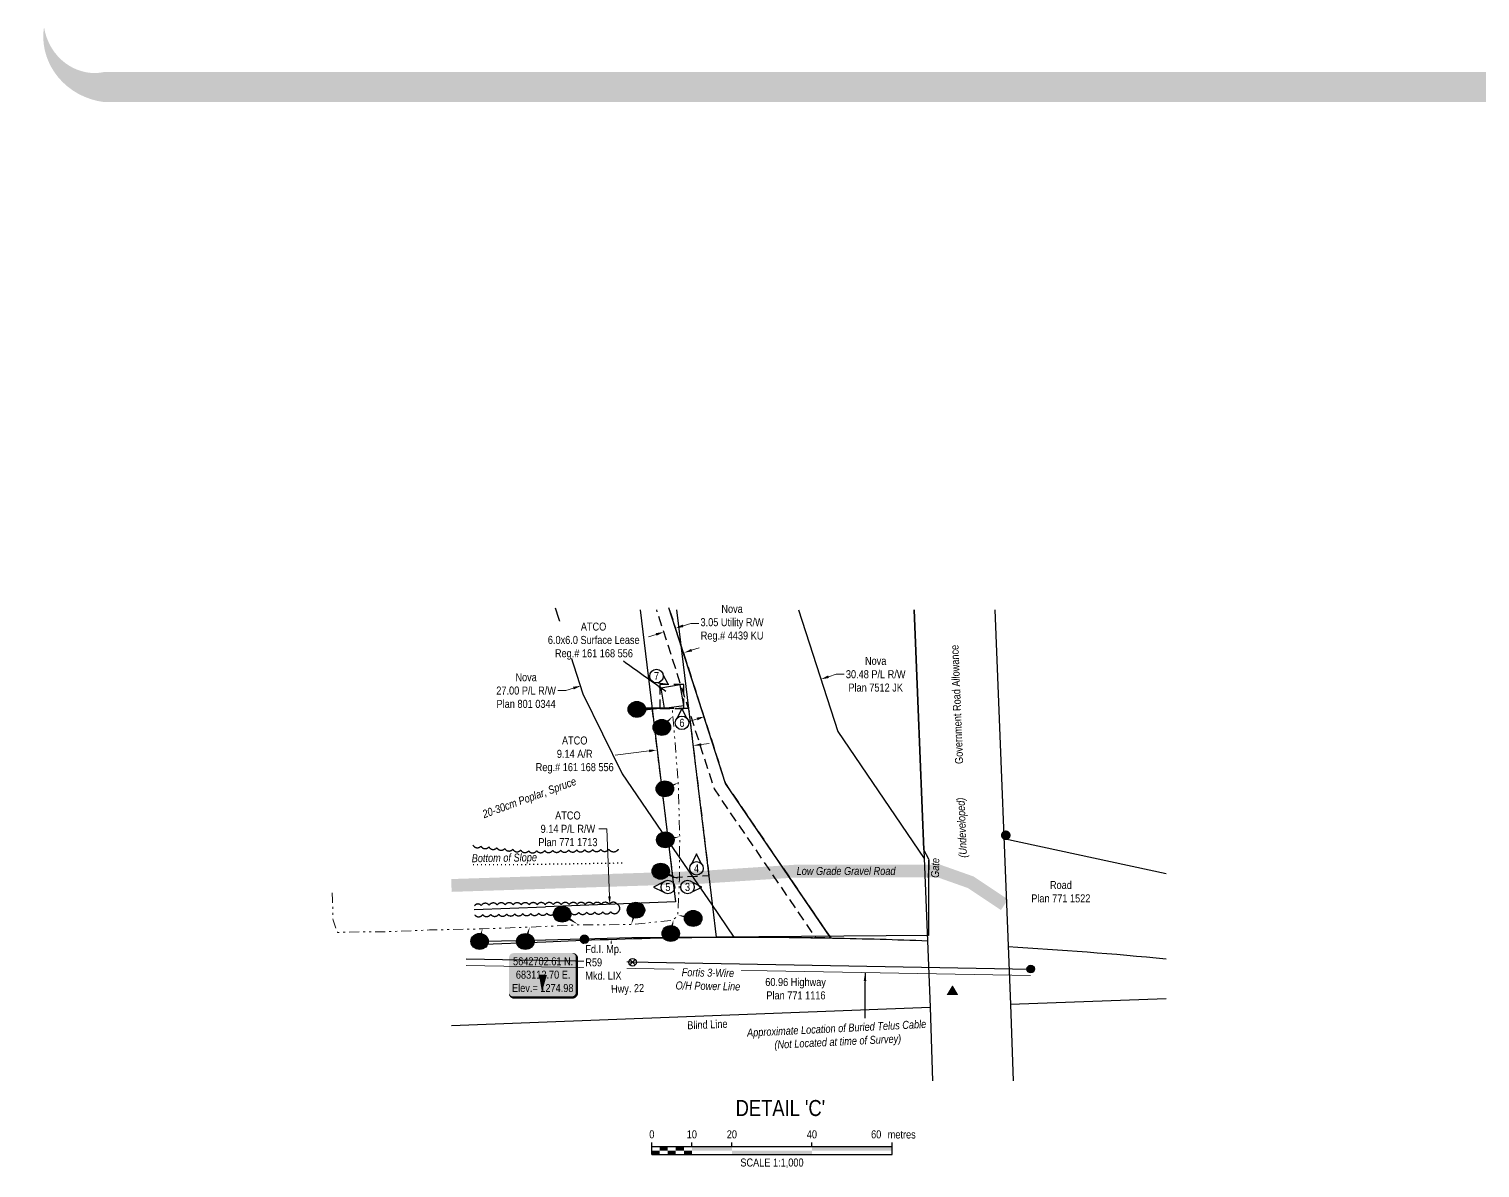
# Model space of a CAD drawing. Extents: x 677803 to 685700, y 5641086 to 5647221.
# Drawn here: x 677803 to 679616, y 5642593 to 5644017 of the extents above; entities that cross this region are included whole.
import ezdxf
from ezdxf.enums import TextEntityAlignment as Align

# ---------------------------------------------------------------- set-up
doc = ezdxf.new("R2010")
doc.units = 0
doc.header["$LTSCALE"] = 5
doc.header["$PDMODE"] = 3
doc.header["$PDSIZE"] = 5
for name, pattern in [('0', [1, 1, 0]), ('CENTERLINEX33', [6.5, 2.5, -1, 0.5, -1, 0.5, -1]), ('foc-FLOWLINE', [3.75, 2.5, -1.25]), ('foc-TOPO', [1, 0.2, -0.8])]:
    doc.linetypes.add(name, pattern=pattern)
doc.layers.get('Defpoints').update_dxf_attribs({"color": 9})
for name, color, linetype in [('AS-FENCE', 48, 'foc-FENCE'), ('AS-POWER', 104, 'foc-POWER'), ('AS-POWER-EXISTING-PP', 72, 'Continuous'), ('AS-POWER-OH-ATCO PIPELINES', 241, 'foc-OHPOWER'), ('AS-POWER-T', 104, 'Continuous'), ('AS-ROADS', 254, 'Continuous'), ('C-EZE', 13, 'foc-FLOWLINE'), ('CG-NOTES', 7, 'Continuous'), ('DETAIL-T', 7, 'Continuous'), ('F-EZE', 190, 'foc-FLOWLINE'), ('F-RW', 190, 'Continuous'), ('L-MON', 1, 'Continuous'), ('L-ROAD-T', 7, 'Continuous'), ('L-SEC', 7, 'Continuous'), ('L-SECLBL', 7, 'Continuous'), ('L-TITLEDB', 4, 'Continuous'), ('L-TITLEDB-T', 4, 'Continuous'), ('P-ELEVATION', 7, 'Continuous'), ('T-BUSH', 110, '0'), ('T-BUSH-T', 110, 'Continuous'), ('T-GENERAL', 48, 'foc-TOPO')]:
    doc.layers.add(name, color=color, linetype=linetype)
for name, color, linetype, lineweight in [('AS-GENERAL', 48, 'Continuous', 18), ('C-WS-T', 13, 'Continuous', 9), ('EXISTING PIPE (EXIST OR HP)', 240, 'CENTERLINEX33', 20), ('F-AR-T', 190, 'Continuous', 9), ('F-EZE-T', 190, 'Continuous', 9), ('F-RW-T', 190, 'Continuous', 9), ('T-TEXT', 48, 'Continuous', 18)]:
    doc.layers.add(name, color=color, linetype=linetype, lineweight=lineweight)
doc.layers.add('AS-TELUS-ATCO PIPELINES', color=7, linetype='foc-TEL', lineweight=9, true_color=0xff9c38)
doc.layers.add('DISCLAIMER', color=7, linetype='Continuous', plot=False)
doc.styles.add('80', font='ARIALN.TTF', dxfattribs={"height": 10})
doc.styles.add('80CG', font='ARIALN.TTF', dxfattribs={"height": 10})
doc.styles.add('80L', font='ARIALN.TTF', dxfattribs={"height": 10})
doc.styles.add('80LS', font='ARIALNI.TTF', dxfattribs={"height": 10})
doc.styles.add('foc-LtypeFont', font='ARIALN.TTF', dxfattribs={"height": 7.35})
doc.linetypes.add('foc-FENCE', pattern='A,10,-1,["X",foc-LtypeFont,S=0.2,R=0,X=-0.625,Y=-0.75],-1.24', length=12.24)
doc.linetypes.add('foc-OHPOWER', pattern='A,10,-1,["O/P",foc-LtypeFont,S=0.2,R=0,X=-0.5,Y=-0.75],-3.25', length=14.25)
doc.linetypes.add('foc-POWER', pattern='A,6,-1,["P",foc-LtypeFont,S=0.2,R=0,X=-0.625,Y=-0.75],-1.24,4', length=12.24)
doc.linetypes.add('foc-TEL', pattern='A,2,-1,["T",foc-LtypeFont,S=0.2,R=0,X=-0.425,Y=-0.75],-1.24,8', length=12.24)
doc.dimstyles.new('Compass 5 000', dxfattribs={"dimscale": 5, "dimtxt": 9, "dimasz": 2, "dimexe": 0.2, "dimexo": 0.0625, "dimgap": 0.5, "dimtad": 0, "dimtih": 1, "dimtoh": 1, "dimzin": 0, "dimdsep": 46, "dimtxsty": '80CG', "dimcen": 0.1, "dimse1": 1, "dimse2": 1, "dimclrd": 256, "dimclrt": 256, "dimaunit": 1, "dimadec": 4, "dimazin": 0, "dimtfac": 0.06, "dimtofl": 0, "dimtmove": 0, "dimatfit": 1, "dimfxl": 0.2, "dimtolj": 1, "dimtzin": 0, "dimlwd": -1, "dimarcsym": 0})

# ---------------------------------------------------------------- blocks, each defined once
blk = doc.blocks.new('Disclaimer_Legal')
at = {"layer": 'DISCLAIMER', "color": 254, "flags": 128}
blk.add_lwpolyline([(-3612.9, -1104.6, 37.5, 37.5, 0), (4096.1, -1104.6, 37.5, 37.5, 0.414214), (4171.1, -1029.6, 37.5, 37.5, 0), (4171.1, 2078.7, 37.5, 0, 0.414214), (4096.1, 2153.7, 0, 0, 0), (-3612.9, 2153.7, 0, 0, 0.414214), (-3687.9, 2078.7, 0, 0, 0), (-3687.9, -1029.6, 0, 37.5, 0.414214)], format="xyseb", close=True, dxfattribs=at)
blk = doc.blocks.new('TRIA')
blk.add_hatch(color=255).paths.add_polyline_path([(-0.04, 1.52), (-1.47, -0.87), (1.39, -0.87)])
blk = doc.blocks.new('TRIAA')
blk.add_blockref('TRIA', (0, 0))
blk = doc.blocks.new('TRIB')
at = {"color": 1}
blk.add_lwpolyline([(-1.12, -0.67), (-0.04, 1.13), (1.04, -0.67)], close=True, dxfattribs=at)
blk = doc.blocks.new('TRIBB')
blk.add_blockref('TRIB', (0, 0))
blk = doc.blocks.new('TRICC')
for name in ['TRIAA', 'TRIBB']:
    blk.add_blockref(name, (0, 0))
blk = doc.blocks.new('plspike')
blk.add_blockref('TRICC', (0, 0))
blk = doc.blocks.new('fdia')
at = {"color": 255, "const_width": 1}
blk.add_lwpolyline([(-0.5, 0, 1), (0.5, 0, 1)], format="xyb", close=True, dxfattribs=at)
blk = doc.blocks.new('Fdiaa')
blk.add_blockref('fdia', (0, 0))
blk = doc.blocks.new('fdib')
at = {"color": 1, "const_width": 1.6}
blk.add_lwpolyline([(-0.4, 0, 1), (0.4, 0, 1)], format="xyb", close=True, dxfattribs=at)
at = {"color": 1}
blk.add_circle((0, 0), 0.8, dxfattribs=at)
blk = doc.blocks.new('Fdibb')
blk.add_blockref('fdib', (0, 0))
blk = doc.blocks.new('fdicc')
for name in ['Fdibb', 'Fdiaa']:
    blk.add_blockref(name, (0, 0))
blk = doc.blocks.new('FDI')
blk.add_blockref('fdicc', (0, 0))
blk = doc.blocks.new('SP2')
at = {"layer": 'AS-POWER'}
for p, q in [((0.68, -0.68), (-0.68, 0.68)), ((-0.68, -0.68), (0.68, 0.68))]:
    blk.add_line(p, q, dxfattribs=at)
blk.add_circle((0, 0), 0.96, dxfattribs=at)
blk = doc.blocks.new('*U461')
h = blk.add_hatch(color=254)
edge = h.paths.add_edge_path()
edge.add_line((-36.5, -28.5), (36.5, -28.5))
edge.add_arc((36.5, -22.5), 6, 270, 360)
edge.add_line((42.5, -22.5), (42.5, 21))
edge.add_arc((36.5, 21), 6, 0, 90)
edge.add_line((36.5, 27), (-36.5, 27))
edge.add_arc((-36.5, 21), 6, 90, 180)
edge.add_line((-42.5, 21), (-42.5, -22.5))
edge.add_arc((-36.5, -22.5), 6, 180, 270)
at = {"color": 1, "flags": 128}
blk.add_lwpolyline([(-36.5, -28.5, 3, 3, 0), (36.5, -28.5, 3, 3, 0.414214), (42.5, -22.5, 3, 3, 0), (42.5, 21, 3, 0, 0.414214), (36.5, 27, 0, 0, 0), (-36.5, 27, 0, 0, 0.414214), (-42.5, 21, 0, 0, 0), (-42.5, -22.5, 0, 3, 0.414214)], format="xyseb", close=True, dxfattribs=at)
blk.add_lwpolyline([(-1.2, -21.7, 0, 10, 0), (0, 0, 5, 5, 0)], format="xyseb", dxfattribs=at)
at = {"color": 1, "style": '80'}
blk.add_attdef('ENTER_TEXT_001', (-36, -5), '', height=10, dxfattribs=at)
blk = doc.blocks.new('*U631')
at = {"layer": 'CG-NOTES', "color": 182}
blk.add_lwpolyline([(6, -6), (18, 0), (6, 6)], dxfattribs=at)
blk.add_circle((0, 0), 8.49, dxfattribs=at)
at = {"color": 182, "style": '80L'}
blk.add_attdef('#', text='', height=10, dxfattribs=at).set_placement((0, 0), align=Align.MIDDLE_CENTER)
blk = doc.blocks.new('*U632')
at = {"layer": 'CG-NOTES', "color": 182}
blk.add_lwpolyline([(6, 6), (0, 18), (-6, 6)], dxfattribs=at)
blk.add_circle((0, 0), 8.49, dxfattribs=at)
at = {"color": 182, "style": '80L'}
blk.add_attdef('#', text='', height=10, dxfattribs=at).set_placement((0, 0), align=Align.MIDDLE_CENTER)
blk = doc.blocks.new('*U483')
at = {"layer": 'CG-NOTES', "color": 182}
blk.add_lwpolyline([(-6, 6), (-18, 0), (-6, -6)], dxfattribs=at)
blk.add_circle((0, 0), 8.49, dxfattribs=at)
at = {"color": 182, "style": '80L'}
blk.add_attdef('#', text='', height=10, dxfattribs=at).set_placement((0, 0), align=Align.MIDDLE_CENTER)
blk = doc.blocks.new('*U484')
at = {"layer": 'CG-NOTES', "color": 182}
blk.add_lwpolyline([(1.5, -8.4), (14.7, -10.3), (8.4, 1.5)], dxfattribs=at)
blk.add_circle((0, 0), 8.49, dxfattribs=at)
at = {"color": 182, "style": '80L'}
blk.add_attdef('#', text='', height=10, dxfattribs=at).set_placement((0, 0), align=Align.MIDDLE_CENTER)
blk = doc.blocks.new('*D638')
at = {"layer": 'Defpoints', "color": 0, "transparency": 16777216}
for p in [(678587.8, 5643115.7), (678589, 5643106.2), (678634.3, 5643111.7)]:
    blk.add_point(p, dxfattribs=at)
at = {"layer": 'F-AR-T', "transparency": 16777216}
for p, q in [((678643.1, 5643122.4), (678653, 5643123.6)), ((678577.9, 5643114.5), (678535.5, 5643109.4))]:
    blk.add_line(p, q, dxfattribs=at)
for points in [[(678642.9, 5643124.1), (678643.3, 5643120.8), (678633.2, 5643121.2)], [(678577.7, 5643116.1), (678578.1, 5643112.8), (678587.8, 5643115.7)]]:
    blk.add_solid(points, dxfattribs=at)
at = {"layer": 'F-AR-T', "transparency": 16777216, "insert": (678485, 5643109.4), "char_height": 10, "attachment_point": 5, "style": '80CG'}
blk.add_mtext('\\A1;ATCO\\P9.14 A/R\\PReg.# 161 168 556', dxfattribs=at)
blk = doc.blocks.new('*D639')
at = {"layer": 'Defpoints', "color": 0, "transparency": 16777216}
for p in [(678610.8, 5643267.8), (678597.4, 5643259.9), (678611.9, 5643264.5)]:
    blk.add_point(p, dxfattribs=at)
at = {"layer": 'F-EZE-T', "transparency": 16777216}
for p, q in [((678620.4, 5643270.9), (678629.9, 5643273.9)), ((678629.9, 5643273.9), (678639.9, 5643273.9)), ((678586.8, 5643260.1), (678577.3, 5643257))]:
    blk.add_line(p, q, dxfattribs=at)
for points in [[(678619.8, 5643272.5), (678620.9, 5643269.3), (678610.8, 5643267.8)], [(678586.3, 5643261.7), (678587.4, 5643258.5), (678596.4, 5643263.1)]]:
    blk.add_solid(points, dxfattribs=at)
at = {"layer": 'F-EZE-T', "transparency": 16777216, "insert": (678681.6, 5643273.9), "char_height": 10, "attachment_point": 5, "style": '80CG'}
blk.add_mtext('\\A1;Nova \\P3.05 Utility R/W\\PReg.# 4439 KU', dxfattribs=at)
blk = doc.blocks.new('*D640')
at = {"layer": 'Defpoints', "color": 0, "transparency": 16777216}
for p in [(678612.2, 5643266.6), (678483.5, 5643225.3), (678492.9, 5643196)]:
    blk.add_point(p, dxfattribs=at)
at = {"layer": 'F-RW-T', "transparency": 16777216}
for p, q in [((678631.1, 5643240.4), (678640.6, 5643243.4)), ((678473.9, 5643189.9), (678463.9, 5643189.9)), ((678483.4, 5643193), (678473.9, 5643189.9))]:
    blk.add_line(p, q, dxfattribs=at)
for points in [[(678630.6, 5643242), (678631.6, 5643238.8), (678621.6, 5643237.3)], [(678482.9, 5643194.6), (678483.9, 5643191.4), (678492.9, 5643196)]]:
    blk.add_solid(points, dxfattribs=at)
at = {"layer": 'F-RW-T', "transparency": 16777216, "insert": (678424.3, 5643189.9), "char_height": 10, "attachment_point": 5, "style": '80CG'}
blk.add_mtext('\\A1;Nova\\P27.00 P/L R/W \\PPlan 801 0344', dxfattribs=at)
blk = doc.blocks.new('*D641')
at = {"layer": 'Defpoints', "color": 0, "transparency": 16777216}
for p in [(678528.8, 5642922.7), (678481.9, 5642920.9), (678483.6, 5642877.4)]:
    blk.add_point(p, dxfattribs=at)
at = {"layer": 'F-RW-T', "transparency": 16777216}
for p, q in [((678525.2, 5643017.1), (678515.2, 5643017.1)), ((678528.5, 5642932.7), (678525.2, 5643017.1)), ((678530.9, 5642869.2), (678531.3, 5642859.3))]:
    blk.add_line(p, q, dxfattribs=at)
for points in [[(678530.1, 5642932.8), (678526.8, 5642932.6), (678528.8, 5642922.7)], [(678532.6, 5642869.3), (678529.2, 5642869.2), (678530.5, 5642879.2)]]:
    blk.add_solid(points, dxfattribs=at)
at = {"layer": 'F-RW-T', "transparency": 16777216, "insert": (678476.5, 5643017.1), "char_height": 10, "attachment_point": 5, "style": '80CG'}
blk.add_mtext('\\A1;ATCO\\P9.14 P/L R/W^JPlan 771 1713', dxfattribs=at)
blk = doc.blocks.new('*D642')
at = {"layer": 'Defpoints', "color": 0, "transparency": 16777216}
for p in [(678792.5, 5643204.1), (678799.8, 5643181.6), (678654.7, 5643135)]:
    blk.add_point(p, dxfattribs=at)
at = {"layer": 'F-RW-T', "transparency": 16777216}
for p, q in [((678802, 5643207.2), (678811.6, 5643210.3)), ((678811.6, 5643210.3), (678821.6, 5643210.3)), ((678637.9, 5643154.5), (678628.4, 5643151.4))]:
    blk.add_line(p, q, dxfattribs=at)
for points in [[(678801.5, 5643208.8), (678802.6, 5643205.6), (678792.5, 5643204.1)], [(678637.4, 5643156.1), (678638.4, 5643152.9), (678647.4, 5643157.5)]]:
    blk.add_solid(points, dxfattribs=at)
at = {"layer": 'F-RW-T', "transparency": 16777216, "insert": (678861, 5643210.3), "char_height": 10, "attachment_point": 5, "style": '80CG'}
blk.add_mtext('\\A1;Nova\\P30.48 P/L R/W^JPlan 7512 JK', dxfattribs=at)
blk = doc.blocks.new('*U636')
at = {"layer": 'P-ELEVATION'}
h = blk.add_hatch(color=111, dxfattribs=at)
h.dxf.hatch_style = 1
edge = h.paths.add_edge_path()
edge.add_ellipse((0, 0), major_axis=(-10.9, 0), ratio=0.913794, start_angle=0, end_angle=360)
at = {"layer": 'P-ELEVATION', "color": 7, "flags": 128}
blk.add_lwpolyline([(0, 0, 5, 0, 0), (20.1, -13.1, 0, 0, 0)], format="xyseb", dxfattribs=at)
at = {"layer": 'P-ELEVATION', "color": 7}
blk.add_ellipse((0, 0), major_axis=(-10.9, 0), ratio=0.913794, dxfattribs=at)
at = {"layer": 'P-ELEVATION', "style": '80'}
blk.add_attdef('BEND', text='', height=10, dxfattribs=at).set_placement((0, 0), align=Align.MIDDLE_CENTER)
blk = doc.blocks.new('*U637')
at = {"layer": 'P-ELEVATION'}
h = blk.add_hatch(color=111, dxfattribs=at)
h.dxf.hatch_style = 1
edge = h.paths.add_edge_path()
edge.add_ellipse((0, 0), major_axis=(-10.9, 0), ratio=0.913794, start_angle=0, end_angle=360)
at = {"layer": 'P-ELEVATION', "color": 7, "flags": 128}
blk.add_lwpolyline([(0, 0, 5, 0, 0), (-5.9, -17.9, 0, 0, 0)], format="xyseb", dxfattribs=at)
at = {"layer": 'P-ELEVATION', "color": 7}
blk.add_ellipse((0, 0), major_axis=(-10.9, 0), ratio=0.913794, dxfattribs=at)
at = {"layer": 'P-ELEVATION', "style": '80'}
blk.add_attdef('BEND', text='', height=10, dxfattribs=at).set_placement((0, 0), align=Align.MIDDLE_CENTER)
blk = doc.blocks.new('*U620')
at = {"layer": 'P-ELEVATION'}
h = blk.add_hatch(color=111, dxfattribs=at)
h.dxf.hatch_style = 1
edge = h.paths.add_edge_path()
edge.add_ellipse((0, 0), major_axis=(-10.9, 0), ratio=0.913794, start_angle=0, end_angle=360)
at = {"layer": 'P-ELEVATION', "color": 7, "flags": 128}
blk.add_lwpolyline([(0, 0, 5, 0, 0), (3.3, 17.4, 0, 0, 0)], format="xyseb", dxfattribs=at)
at = {"layer": 'P-ELEVATION', "color": 7}
blk.add_ellipse((0, 0), major_axis=(-10.9, 0), ratio=0.913794, dxfattribs=at)
at = {"layer": 'P-ELEVATION', "style": '80'}
blk.add_attdef('BEND', text='', height=10, dxfattribs=at).set_placement((0, 0), align=Align.MIDDLE_CENTER)
blk = doc.blocks.new('*U621')
at = {"layer": 'P-ELEVATION'}
h = blk.add_hatch(color=111, dxfattribs=at)
h.dxf.hatch_style = 1
edge = h.paths.add_edge_path()
edge.add_ellipse((0, 0), major_axis=(-10.9, 0), ratio=0.913794, start_angle=0, end_angle=360)
at = {"layer": 'P-ELEVATION', "color": 7, "flags": 128}
blk.add_lwpolyline([(0, 0, 5, 0, 0), (-19.2, 4.1, 0, 0, 0)], format="xyseb", dxfattribs=at)
at = {"layer": 'P-ELEVATION', "color": 7}
blk.add_ellipse((0, 0), major_axis=(-10.9, 0), ratio=0.913794, dxfattribs=at)
at = {"layer": 'P-ELEVATION', "style": '80'}
blk.add_attdef('BEND', text='', height=10, dxfattribs=at).set_placement((0, 0), align=Align.MIDDLE_CENTER)
blk = doc.blocks.new('*U622')
at = {"layer": 'P-ELEVATION'}
h = blk.add_hatch(color=111, dxfattribs=at)
h.dxf.hatch_style = 1
edge = h.paths.add_edge_path()
edge.add_ellipse((0, 0), major_axis=(-10.9, 0), ratio=0.913794, start_angle=0, end_angle=360)
at = {"layer": 'P-ELEVATION', "color": 7, "flags": 128}
blk.add_lwpolyline([(0, 0, 5, 0, 0), (22.9, -10.1, 0, 0, 0)], format="xyseb", dxfattribs=at)
at = {"layer": 'P-ELEVATION', "color": 7}
blk.add_ellipse((0, 0), major_axis=(-10.9, 0), ratio=0.913794, dxfattribs=at)
at = {"layer": 'P-ELEVATION', "style": '80'}
blk.add_attdef('BEND', text='', height=10, dxfattribs=at).set_placement((0, 0), align=Align.MIDDLE_CENTER)
blk = doc.blocks.new('*U623')
at = {"layer": 'P-ELEVATION'}
h = blk.add_hatch(color=111, dxfattribs=at)
h.dxf.hatch_style = 1
edge = h.paths.add_edge_path()
edge.add_ellipse((0, 0), major_axis=(-10.9, 0), ratio=0.913794, start_angle=0, end_angle=360)
at = {"layer": 'P-ELEVATION', "color": 7, "flags": 128}
blk.add_lwpolyline([(0, 0, 5, 0, 0), (17.9, 4, 0, 0, 0)], format="xyseb", dxfattribs=at)
at = {"layer": 'P-ELEVATION', "color": 7}
blk.add_ellipse((0, 0), major_axis=(-10.9, 0), ratio=0.913794, dxfattribs=at)
at = {"layer": 'P-ELEVATION', "style": '80'}
blk.add_attdef('BEND', text='', height=10, dxfattribs=at).set_placement((0, 0), align=Align.MIDDLE_CENTER)
blk = doc.blocks.new('*U624')
at = {"layer": 'P-ELEVATION'}
h = blk.add_hatch(color=111, dxfattribs=at)
h.dxf.hatch_style = 1
edge = h.paths.add_edge_path()
edge.add_ellipse((0, 0), major_axis=(-10.9, 0), ratio=0.913794, start_angle=0, end_angle=360)
at = {"layer": 'P-ELEVATION', "color": 7, "flags": 128}
blk.add_lwpolyline([(0, 0, 5, 0, 0), (16.8, 7.6, 0, 0, 0)], format="xyseb", dxfattribs=at)
at = {"layer": 'P-ELEVATION', "color": 7}
blk.add_ellipse((0, 0), major_axis=(-10.9, 0), ratio=0.913794, dxfattribs=at)
at = {"layer": 'P-ELEVATION', "style": '80'}
blk.add_attdef('BEND', text='', height=10, dxfattribs=at).set_placement((0, 0), align=Align.MIDDLE_CENTER)
blk = doc.blocks.new('*U625')
at = {"layer": 'P-ELEVATION'}
h = blk.add_hatch(color=111, dxfattribs=at)
h.dxf.hatch_style = 1
edge = h.paths.add_edge_path()
edge.add_ellipse((0, 0), major_axis=(-10.9, 0), ratio=0.913794, start_angle=0, end_angle=360)
at = {"layer": 'P-ELEVATION', "color": 7, "flags": 128}
blk.add_lwpolyline([(0, 0, 5, 0, 0), (13.7, 14, 0, 0, 0)], format="xyseb", dxfattribs=at)
at = {"layer": 'P-ELEVATION', "color": 7}
blk.add_ellipse((0, 0), major_axis=(-10.9, 0), ratio=0.913794, dxfattribs=at)
at = {"layer": 'P-ELEVATION', "style": '80'}
blk.add_attdef('BEND', text='', height=10, dxfattribs=at).set_placement((0, 0), align=Align.MIDDLE_CENTER)
blk = doc.blocks.new('*U626')
at = {"layer": 'P-ELEVATION'}
h = blk.add_hatch(color=111, dxfattribs=at)
h.dxf.hatch_style = 1
edge = h.paths.add_edge_path()
edge.add_ellipse((0, 0), major_axis=(-10.9, 0), ratio=0.913794, start_angle=0, end_angle=360)
at = {"layer": 'P-ELEVATION', "color": 7, "flags": 128}
blk.add_lwpolyline([(0, 0, 5, 0, 0), (45, 2.5, 0, 0, 0)], format="xyseb", dxfattribs=at)
at = {"layer": 'P-ELEVATION', "color": 7}
blk.add_ellipse((0, 0), major_axis=(-10.9, 0), ratio=0.913794, dxfattribs=at)
at = {"layer": 'P-ELEVATION', "style": '80'}
blk.add_attdef('BEND', text='', height=10, dxfattribs=at).set_placement((0, 0), align=Align.MIDDLE_CENTER)
blk = doc.blocks.new('*U627')
at = {"layer": 'P-ELEVATION'}
h = blk.add_hatch(color=111, dxfattribs=at)
h.dxf.hatch_style = 1
edge = h.paths.add_edge_path()
edge.add_ellipse((0, 0), major_axis=(-10.9, 0), ratio=0.913794, start_angle=0, end_angle=360)
at = {"layer": 'P-ELEVATION', "color": 7, "flags": 128}
blk.add_lwpolyline([(0, 0, 5, 0, 0), (5.5, 18.3, 0, 0, 0)], format="xyseb", dxfattribs=at)
at = {"layer": 'P-ELEVATION', "color": 7}
blk.add_ellipse((0, 0), major_axis=(-10.9, 0), ratio=0.913794, dxfattribs=at)
at = {"layer": 'P-ELEVATION', "style": '80'}
blk.add_attdef('BEND', text='', height=10, dxfattribs=at).set_placement((0, 0), align=Align.MIDDLE_CENTER)
blk = doc.blocks.new('*U628')
at = {"layer": 'P-ELEVATION'}
h = blk.add_hatch(color=111, dxfattribs=at)
h.dxf.hatch_style = 1
edge = h.paths.add_edge_path()
edge.add_ellipse((0, 0), major_axis=(-10.9, 0), ratio=0.913794, start_angle=0, end_angle=360)
at = {"layer": 'P-ELEVATION', "color": 7, "flags": 128}
blk.add_lwpolyline([(0, 0, 5, 0, 0), (3.4, 15.6, 0, 0, 0)], format="xyseb", dxfattribs=at)
at = {"layer": 'P-ELEVATION', "color": 7}
blk.add_ellipse((0, 0), major_axis=(-10.9, 0), ratio=0.913794, dxfattribs=at)
at = {"layer": 'P-ELEVATION', "style": '80'}
blk.add_attdef('BEND', text='', height=10, dxfattribs=at).set_placement((0, 0), align=Align.MIDDLE_CENTER)
blk = doc.blocks.new('POWERPOLE')
h = blk.add_hatch(color=255)
edge = h.paths.add_edge_path()
edge.add_arc((0, 0), 0.96, 0, 360)
at = {"linetype": 'Continuous'}
for p, q in [((0.68, -0.68), (-0.68, 0.68)), ((-0.68, -0.68), (0.68, 0.68))]:
    blk.add_line(p, q, dxfattribs=at)
blk.add_circle((0, 0), 0.96, dxfattribs=at)
blk = doc.blocks.new('*U501')
at = {"color": 0}
for p, q in [((-150, 0), (-150, 15)), ((-150, 10), (150.2, 10)), ((-150, 0), (150.2, 0)), ((-100, 10), (-100, 15)), ((-50, 10), (-50, 15)), ((50, 10), (50, 15)), ((150.2, 0), (150.2, 15))]:
    blk.add_line(p, q, dxfattribs=at)
for points in [[(-150, 5), (-140, 5), (-150, 0), (-140, 0)], [(-140, 10), (-130, 10), (-140, 5), (-130, 5)], [(-130, 5), (-120, 5), (-130, 0), (-120, 0)], [(-120, 10), (-110, 10), (-120, 5), (-110, 5)], [(-110, 5), (-100, 5), (-110, 0), (-100, 0)], [(-100, 10), (-50, 10), (-100, 5), (-50, 5)], [(-50, 5), (50, 5), (-50, 0), (50, 0)], [(50, 10), (150.2, 10), (50, 5), (150.2, 5)]]:
    blk.add_solid(points, dxfattribs=at)
at = {"color": 0, "style": '80'}
blk.add_text('metres', height=10, dxfattribs=at).set_placement((162.2, 20), align=Align.CENTER)
at = {"color": 0, "char_height": 10, "style": '80'}
for s, insert, attachment_point in [('0', (-150, 30.2), 2), ('10', (-100, 30.2), 2), ('20', (-50, 30.2), 2), ('40', (50, 30.2), 2), ('60', (136.7, 30.2), 3), ('SCALE 1:1,000', (0.1, -5), 2)]:
    blk.add_mtext(s, dxfattribs=dict(at, insert=insert, attachment_point=attachment_point))

msp = doc.modelspace()

# ---------------------------------------------------------------- linework, layer by layer
at = {"layer": 'AS-FENCE', "flags": 128}
for points in [[(678927.484, 5642979.059), (678921.037, 5642991.052), (678909.073, 5643290.908)], [(678927.029, 5642955.859), (678926.949, 5642883.694), (678556.454, 5642880.914), (678448.595, 5642878.129)], [(678448.844, 5642878.136), (678375.344, 5642876.239), (678361.123, 5642875.825)]]:
    msp.add_lwpolyline(points, dxfattribs=at)
msp.add_lwpolyline([(678621.459, 5643171.394), (678616.914, 5643197.024), (678592.639, 5643192.759), (678596.889, 5643167.954)], close=True, dxfattribs=at)
at = {"layer": 'AS-GENERAL', "const_width": 2, "flags": 128}
msp.add_lwpolyline([(678927.029, 5642955.859), (678927.484, 5642979.059)], dxfattribs=at)
at = {"layer": 'AS-POWER-OH-ATCO PIPELINES', "flags": 128}
msp.add_lwpolyline([(678349.501, 5642854.523), (679054.704, 5642841.839)], dxfattribs=at)
at = {"layer": 'AS-ROADS', "const_width": 15.997, "flags": 128}
msp.add_lwpolyline([(678330.994, 5642946.372), (678640.459, 5642956.404), (678760.549, 5642964.274), (678939.974, 5642964.439), (678979.819, 5642950.339), (679021.929, 5642922.234)], dxfattribs=at)
at = {"layer": 'AS-TELUS-ATCO PIPELINES', "flags": 128}
for points in [[(678926.12, 5642877.233), (678909.073, 5643290.908)], [(678349.357, 5642846.525), (679054.56, 5642833.841)]]:
    msp.add_lwpolyline(points, dxfattribs=at)
at = {"layer": 'C-EZE'}
msp.add_lwpolyline([(678591.49, 5643167.718), (678621.485, 5643167.718), (678621.485, 5643197.713), (678591.49, 5643197.713)], close=True, dxfattribs=at)
msp.add_lwpolyline([(678607.371, 5642956.498), (678653.145, 5642958.78), (678627.574, 5643167.718), (678581.521, 5643167.718), (678607.371, 5642956.498)], dxfattribs=at)
at = {"layer": 'EXISTING PIPE (EXIST OR HP)', "flags": 128}
msp.add_lwpolyline([(678181.869, 5642937.284), (678182.569, 5642927.609), (678183.054, 5642903.189), (678188.709, 5642887.699), (678218.214, 5642888.309), (678247.424, 5642888.439), (678303.719, 5642890.729), (678369.609, 5642892.124), (678429.079, 5642894.354), (678489.274, 5642897.129), (678555.674, 5642897.454), (678607.949, 5642903.064), (678613.849, 5642909.229), (678615.854, 5642953.889), (678616.184, 5643007.359), (678614.364, 5643074.689), (678607.699, 5643157.879), (678606.889, 5643168.549)], dxfattribs=at)
at = {"layer": 'F-EZE', "flags": 128}
msp.add_lwpolyline([(678603.564, 5643290.5), (678673.394, 5643073.695), (678804.812, 5642880.758), (678786.129, 5642881.103), (678659.555, 5643066.928), (678587.489, 5643290.673)], dxfattribs=at)
at = {"layer": 'F-RW'}
msp.add_line((678359.595, 5642916.208), (678448.444, 5642919.608), dxfattribs=at)
at = {"layer": 'F-RW', "flags": 128}
for points in [[(678566.569, 5643290.908), (678601.619, 5643002.124), (678611.019, 5642925.884), (678448.444, 5642919.608)], [(678804.865, 5642880.693), (678673.394, 5643073.695), (678602.54, 5643293.545)], [(678662.302, 5642881.708), (678657.594, 5642920.289), (678617.539, 5643249.854), (678612.485, 5643290.908)], [(678764.656, 5643290.908), (678813.561, 5643138.641), (678921.469, 5642980.22)]]:
    msp.add_lwpolyline(points, dxfattribs=at)
for points in [[(678460.664, 5643293.545), (678495.209, 5643185.895), (678544.244, 5643085.995), (678599.814, 5643004.76), (678655.789, 5642922.925), (678683.899, 5642881.87, -0.00550068), (678804.812, 5642880.758), (678673.394, 5643073.695), (678615.734, 5643252.49), (678602.54, 5643293.545)], [(678448.853, 5642876.13), (678495.741, 5642877.886, -0.00760427), (678662.83, 5642881.895)]]:
    msp.add_lwpolyline(points, format="xyb", dxfattribs=at)
at = {"layer": 'L-SEC'}
for p, q in [((678909.073, 5643290.908), (678928.895, 5642794.076)), ((679009.721, 5643290.908), (679029.398, 5642797.7)), ((678330.994, 5642771.221), (678928.895, 5642794.076)), ((678928.895, 5642794.076), (678932.075, 5642702.163))]:
    msp.add_line(p, q, dxfattribs=at)
msp.add_lwpolyline([(679223.862, 5642804.716), (679029.398, 5642797.7), (679032.704, 5642702.163)], dxfattribs=at)
at = {"layer": 'L-TITLEDB', "linetype": 'Continuous'}
for p, q in [((679223.862, 5642960.879), (679020.904, 5643004.849)), ((678361.178, 5642872.775), (678448.853, 5642876.13))]:
    msp.add_line(p, q, dxfattribs=at)
msp.add_lwpolyline([(678361.178, 5642872.775), (678448.853, 5642876.13), (678495.741, 5642877.886, -0.00760427), (678662.83, 5642881.895, -0.0052688), (678806.859, 5642880.658, -0.00542758), (678926.12, 5642877.233)], format="xyb", dxfattribs=at)
msp.add_arc((678706.19, 5637389.216), 5489.669, 84.589013, 86.655917, dxfattribs=at)
at = {"layer": 'T-BUSH', "flags": 128}
for points in [[(678357.908, 5642996.816, 0.52056705), (678367.817, 5642995.481, 0.52056705), (678377.765, 5642994.484, 0.52056705), (678387.715, 5642993.506, 0.52056705), (678397.665, 5642992.529, 0.52056705), (678407.616, 5642991.552, 0.52056705), (678417.566, 5642990.575, 0.52056705), (678427.517, 5642989.62, 0.52056705), (678437.513, 5642989.821, 0.52056705), (678447.509, 5642990.021, 0.52056705), (678457.506, 5642990.222, 0.52056705), (678467.502, 5642990.423, 0.52056705), (678477.498, 5642990.624, 0.52056705), (678487.494, 5642990.825, 0.52056705), (678497.49, 5642991.025, 0.52056705), (678507.486, 5642991.226, 0.52056705), (678517.482, 5642991.427, 0.52056705), (678527.478, 5642991.628, 0.52056705), (678539.86, 5642991.877, 0.52056705)], [(678360.088, 5642909.667, 0.52056705), (678370.081, 5642909.968, 0.52056705), (678380.076, 5642910.23, 0.52056705), (678390.071, 5642910.457, 0.52056705), (678400.067, 5642910.684, 0.52056705), (678410.063, 5642910.911, 0.52056705), (678420.058, 5642911.138, 0.52056705), (678430.054, 5642911.364, 0.52056705), (678440.049, 5642911.591, 0.52056705), (678450.045, 5642911.818, 0.52056705), (678460.04, 5642912.045, 0.52056705), (678470.036, 5642912.271, 0.52056705), (678480.032, 5642912.494, 0.52056705), (678490.028, 5642912.698, 0.52056705), (678500.024, 5642912.903, 0.52056705), (678510.02, 5642913.107, 0.52056705), (678520.016, 5642913.311, 0.52056705), (678530.012, 5642913.515, 0.52056705), (678539.869, 5642913.845, 0.52056705), (678538.119, 5642922.821, 0.52056705), (678528.121, 5642922.771, 0.52056705), (678518.123, 5642922.721, 0.52056705), (678508.125, 5642922.671, 0.52056705), (678498.127, 5642922.621, 0.52056705), (678488.129, 5642922.572, 0.52056705), (678478.131, 5642922.522, 0.52056705), (678468.133, 5642922.472, 0.52056705), (678458.135, 5642922.422, 0.52056705), (678448.137, 5642922.373, 0.52056705), (678438.139, 5642922.323, 0.52056705), (678428.141, 5642922.273, 0.52056705), (678418.143, 5642922.223, 0.52056705), (678408.145, 5642922.173, 0.52056705), (678398.147, 5642922.124, 0.52056705), (678388.149, 5642922.074, 0.52056705), (678378.159, 5642921.718, 0.52056705), (678368.172, 5642921.239, 0.52056705), (678359.796, 5642920.837, 0.52056705)]]:
    msp.add_lwpolyline(points, format="xyb", dxfattribs=at)
at = {"layer": 'T-GENERAL', "flags": 128}
msp.add_lwpolyline([(678358.156, 5642972.698), (678418.339, 5642972.664), (678546.06, 5642974.641)], dxfattribs=at)

# ---------------------------------------------------------------- block references
at = {"xscale": 0.99981491, "yscale": 0.99981491, "zscale": 0.99981491}
for name, p, values in [('*U626', (678562.639, 5643166.465), {'BEND': '1.3'}), ('*U625', (678593.827, 5643143.897), {'BEND': '0.9'}), ('*U624', (678597.603, 5643067.129), {'BEND': '1.0'}), ('*U623', (678598.237, 5643003.385), {'BEND': '0.7'}), ('*U622', (678592.478, 5642964.193), {'BEND': '1.2'}), ('*U637', (678561.514, 5642915.528), {'BEND': '0.8'}), ('*U636', (678469.333, 5642910.476), {'BEND': '0.8'}), ('*U620', (678604.977, 5642886.325), {'BEND': '0.6'}), ('*U621', (678633.006, 5642905.171), {'BEND': '0.6'}), ('*U628', (678366.169, 5642876.478), {'BEND': '0.8'}), ('*U627', (678423.335, 5642876.347), {'BEND': '0.8'})]:
    msp.add_blockref(name, p, dxfattribs=at).add_auto_attribs(values)
at = {"layer": 'AS-POWER-EXISTING-PP', "color": 2, "xscale": 4.99907455, "yscale": 4.99907455, "zscale": 4.99907455}
msp.add_blockref('POWERPOLE', (679054.704, 5642841.839), dxfattribs=at)
at = {"layer": 'AS-POWER-OH-ATCO PIPELINES', "linetype": 'Continuous', "xscale": 4.99907455, "yscale": 4.99907455, "zscale": 4.99907455}
msp.add_blockref('SP2', (678557.314, 5642850.424), dxfattribs=at)
at = {"layer": 'CG-NOTES', "xscale": 0.99981491, "yscale": 0.99981491, "zscale": 0.99981491}
for name, p, values in [('*U484', (678587.19, 5643208.05), {'#': '7'}), ('*U632', (678618.971, 5643149.649), {'#': '6'}), ('*U632', (678637.164, 5642967.775), {'#': '4'}), ('*U483', (678601.439, 5642944.403), {'#': '5'}), ('*U631', (678625.941, 5642944.441), {'#': '3'})]:
    msp.add_blockref(name, p, dxfattribs=at).add_auto_attribs(values)
at = {"layer": 'Defpoints', "color": 4, "xscale": 4.99907455, "yscale": 4.99907455, "zscale": 4.99907455}
for name, p in [('FDI', (679023.534, 5643009.089)), ('plspike', (678956.994, 5642813.994))]:
    msp.add_blockref(name, p, dxfattribs=at)
at = {"layer": 'DETAIL-T', "color": 2}
ref = msp.add_blockref('*U461', (678445.287, 5642834.845), dxfattribs=dict(at, xscale=0.99981491, yscale=0.99981491, zscale=0.99981491))
ref.add_attrib('ENTER_TEXT_001', '5642702.61 N.', (678407.975, 5642846.615), dxfattribs={"layer": '0', "color": 1, "height": 9.99815, "style": '80'})
ref.add_attrib('ENTER_TEXT_002', '683112.70 E.', (678411.497, 5642829.911), dxfattribs={"layer": '0', "color": 1, "height": 9.99815, "style": '80'})
ref.add_attrib('ENTER_TEXT_003', 'Elev.= 1274.98', (678406.72, 5642813.206), dxfattribs={"layer": '0', "color": 1, "height": 9.99815, "style": '80'})
at = {"layer": 'DETAIL-T'}
msp.add_blockref('*U501', (678731.328, 5642610.141), dxfattribs=at)
at = {"layer": 'DISCLAIMER'}
msp.add_blockref('Disclaimer_Legal', (681509.91, 5645048.752), dxfattribs=at)
at = {"layer": 'L-MON', "color": 4, "xscale": 4.99907455, "yscale": 4.99907455, "zscale": 4.99907455}
msp.add_blockref('FDI', (678497.134, 5642879.084), dxfattribs=at)

# ---------------------------------------------------------------- texts
at = {"layer": 'DETAIL-T', "color": 3, "insert": (678741.987, 5642668.089), "char_height": 20, "width": 223.85802, "attachment_point": 5, "style": '80CG'}
msp.add_mtext("DETAIL 'C'", dxfattribs=at)
at = {"layer": 'L-ROAD-T', "style": '80L'}
msp.add_text('Government Road Allowance', height=9.99815, rotation=92.28469, dxfattribs=at).set_placement((678962.328, 5643172.619), align=Align.MIDDLE_CENTER)
at = {"layer": 'L-SEC', "color": 6, "insert": (678625.431, 5642776.585), "char_height": 9.9981, "attachment_point": 1, "rotation": 2.189094, "style": '80L'}
msp.add_mtext_dynamic_manual_height_columns('Blind Line', width=50.84065, gutter_width=50, heights=[0], dxfattribs=at)
at = {"layer": 'L-SECLBL', "color": 4, "insert": (678530.219, 5642821.833), "char_height": 9.9981, "attachment_point": 1, "rotation": 2.144119, "style": '80L'}
msp.add_mtext_dynamic_manual_height_columns('Hwy. 22', width=49.76277, gutter_width=50, heights=[0], dxfattribs=at)
at = {"layer": 'L-TITLEDB-T', "char_height": 9.99815, "attachment_point": 1, "style": '80L'}
for s, width, insert in [('\\pi27.54;Road\\P\\pi4.1709;Plan 771 1522', 80.73632, (679051.157, 5642951.916)), ('\\pi6.7448;60.96 Highway\\P\\pi8.1429;Plan 771 1116', 88.74179, (678716.287, 5642830.673))]:
    msp.add_mtext_dynamic_manual_height_columns(s, width=width, gutter_width=50, heights=[0], dxfattribs=dict(at, insert=insert))
at = {"layer": 'T-BUSH-T', "style": '80LS'}
msp.add_text('20-30cm Poplar, Spruce', height=9.99815, rotation=20, dxfattribs=at).set_placement((678428.233, 5643056.171), align=Align.MIDDLE_CENTER)
at = {"layer": 'T-TEXT', "style": '80LS'}
msp.add_text('(Undeveloped)', height=9.99815, rotation=92.28469, dxfattribs=at).set_placement((678968.474, 5643018.583), align=Align.MIDDLE_CENTER)
at = {"layer": 'T-TEXT', "char_height": 9.99815, "attachment_point": 1, "style": '80L'}
for s, width, insert, rotation in [('{\\fArial Narrow|b0|i1|c0|p34;Bottom of Slope}', 82.56272, (678356.271, 5642985.376), 0.886862), ('{\\fArial Narrow|b0|i1|c0|p34;Gate}', 17.81187, (678929.987, 5642955.977), 88.876455), ('{\\fArial Narrow|b0|i1|c0|p34;Low Grade Gravel Road}', 125.26683, (678762.26, 5642969.408), 0.052689)]:
    msp.add_mtext_dynamic_manual_height_columns(s, width=width, gutter_width=50, heights=[0], dxfattribs=dict(at, insert=insert, rotation=rotation))

# ---------------------------------------------------------------- dimensions: what is measured, and where the dimension line sits
at = {"layer": 'F-AR-T'}
dim = msp.add_linear_dim(base=(678587.834, 5643115.699), p1=(678634.334, 5643111.672), p2=(678588.991, 5643106.169), angle=186.92012, text='ATCO\\P9.14 A/R\\PReg.# 161 168 556', dimstyle='Compass 5 000', dxfattribs=at)
dim.commit()
dim.dimension.update_dxf_attribs({"geometry": '*D638', "text_midpoint": (678485.029, 5643109.353), "dimtype": 161})
at = {"layer": 'F-EZE-T'}
dim = msp.add_aligned_dim(p1=(678597.412, 5643259.864), p2=(678611.891, 5643264.53), distance=3.436, text='Nova \\P3.05 Utility R/W\\PReg.# 4439 KU', dimstyle='Compass 5 000', dxfattribs=at)
dim.commit()
dim.dimension.update_dxf_attribs({"geometry": '*D639', "text_midpoint": (678681.561, 5643273.935)})
at = {"layer": 'F-RW-T', "color": 2}
for base, p1, p2, angle, text, picture, middle in [((678492.912, 5643196.043), (678612.161, 5643266.588), (678483.521, 5643225.307), 197.791385, 'Nova\\P27.00 P/L R/W \\PPlan 801 0344', '*D640', (678424.329, 5643189.932)), ((678792.521, 5643204.148), (678654.659, 5643135.011), (678799.759, 5643181.614), 17.8059, 'Nova\\P30.48 P/L R/W^JPlan 7512 JK', '*D642', (678861.035, 5643210.264)), ((678528.836, 5642922.711), (678483.62, 5642877.432), (678481.942, 5642920.901), 92.210663, 'ATCO\\P9.14 P/L R/W^JPlan 771 1713', '*D641', (678476.457, 5643017.13))]:
    dim = msp.add_linear_dim(base=base, p1=p1, p2=p2, angle=angle, text=text, dimstyle='Compass 5 000', dxfattribs=at)
    dim.commit()
    dim.dimension.update_dxf_attribs({"geometry": picture, "text_midpoint": middle, "dimtype": 161})

# ---------------------------------------------------------------- leaders
at = {"layer": 'C-WS-T', "path_type": 1}
msp.add_leader([(678598.715, 5643188.703), (678545.753, 5643226.696)], dimstyle='Compass 5 000', override={"dimgap": 0.5, "dimtad": 0}, dxfattribs=at)

# ---------------------------------------------------------------- next in the draw order: texts
at = {"layer": 'AS-POWER-T', "insert": (678610.789, 5642843.119), "char_height": 9.99815, "attachment_point": 1, "rotation": 359.011167, "style": '80L', "bg_fill": 3, "box_fill_scale": 1.15, "bg_fill_color": 256, "bg_fill_true_color": 256, "bg_fill_transparency": 0}
msp.add_mtext_dynamic_manual_height_columns('\\pi7.9677;{\\fArial Narrow|b0|i1|c0|p34;Fortis 3-Wire\\P\\pi0.56458;O/H Power Line}', width=80.63695, gutter_width=50, heights=[0], dxfattribs=at)
at = {"layer": 'AS-TELUS-ATCO PIPELINES', "insert": (678699.933, 5642767.301), "char_height": 9.99815, "attachment_point": 1, "rotation": 2.828327, "style": '80L', "bg_fill": 3, "box_fill_scale": 1.15, "bg_fill_color": 256, "bg_fill_true_color": 256, "bg_fill_transparency": 0}
msp.add_mtext_dynamic_manual_height_columns('\\pi0.070718;{\\fArial Narrow|b0|i1|c0|p34;Approximate Location of Buried Telus Cable\\P\\pi33.537;(Not Located at time of Survey)}', width=223.97449, gutter_width=50, heights=[0], dxfattribs=at)
at = {"layer": 'C-WS-T', "insert": (678450.539, 5643274.892), "char_height": 9.99815, "attachment_point": 1, "style": '80L', "bg_fill": 3, "box_fill_scale": 1.15, "bg_fill_color": 256, "bg_fill_true_color": 256, "bg_fill_transparency": 0}
msp.add_mtext_dynamic_manual_height_columns('\\pi42.107;ATCO\\P\\pi0.90737;6.0x6.0 Surface Lease\\P\\pi9.7598;Reg.# 161 168 556', width=115.53858, gutter_width=50, heights=[0], dxfattribs=at)
at = {"layer": 'L-MON', "insert": (678498.219, 5642871.976), "char_height": 9.9981, "attachment_point": 1, "style": '80L', "bg_fill": 3, "box_fill_scale": 1.15, "bg_fill_color": 256, "bg_fill_true_color": 256, "bg_fill_transparency": 0}
msp.add_mtext_dynamic_manual_height_columns('Fd.I. Mp.\\PR59\\PMkd. LIX', width=50.26861, gutter_width=50, heights=[0], dxfattribs=at)

# ---------------------------------------------------------------- next in the draw order: leaders
at = {"layer": 'AS-TELUS-ATCO PIPELINES', "path_type": 1}
msp.add_leader([(678847.758, 5642836.85), (678847.248, 5642780.724)], dimstyle='Compass 5 000', override={"dimgap": 0.5, "dimtad": 0}, dxfattribs=at)

doc.saveas('drawing.dxf')
